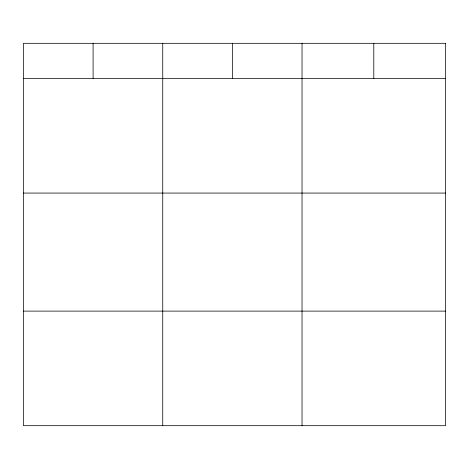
<?xml version="1.0" encoding="UTF-8"?>
<svg xmlns="http://www.w3.org/2000/svg" width="469" height="469" viewBox="0 0 469 469"><rect width="100%" height="100%" fill="white"/><g stroke="black" fill="none" stroke-linecap="round" stroke-linejoin="round"><path stroke-width="0.7" d="M23.45 78.493L445.55 78.493M23.45 193.07L445.55 193.07M23.45 311.111L445.55 311.111M373.793 43.312L373.793 78.493M302.036 43.312L302.036 425.688M232.389 43.312L232.389 78.493M162.743 43.312L162.743 425.688M93.097 43.312L93.097 78.493M445.55 43.312L23.45 43.312L23.45 425.688L445.55 425.688L445.55 43.312"/></g></svg>
